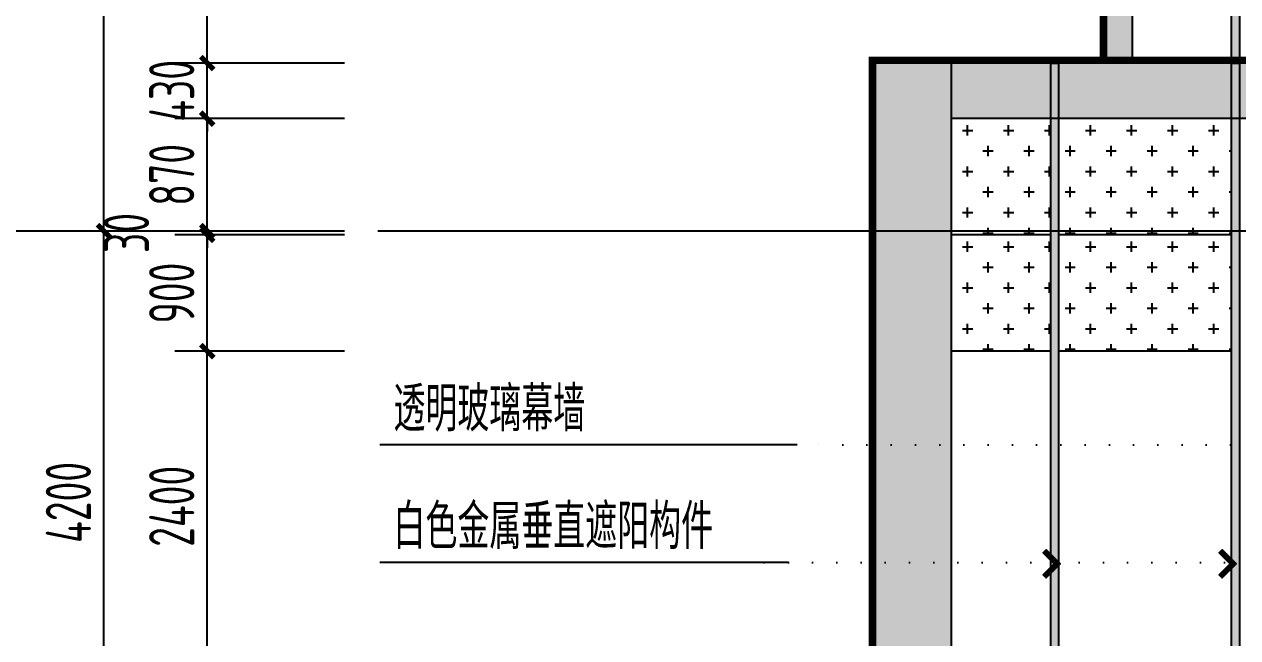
# Model space of a CAD drawing. Extents: x -863035 to 270371, y -8918 to 240488.
# Drawn here: x -391868 to -382475, y 40609 to 45356 of the extents above; entities that cross this region are included whole.
import ezdxf

# ---------------------------------------------------------------- set-up
doc = ezdxf.new("R2010")
doc.units = 0
doc.header["$LTSCALE"] = 1000
doc.header["$MEASUREMENT"] = 0
doc.linetypes.add('109-34 轴网$0$L1$0$$AUDIT_BAD_LTYPE1', pattern=[0])
doc.linetypes.add('DOT2', pattern=[0.125, 0, -0.125])
for name, color, linetype in [('01-标注_尺寸', 124, 'Continuous'), ('01-标注_标高', 200, 'Continuous'), ('01-标注_符号', 200, 'Continuous'), ('01-标注_轴线坐标', 132, 'Continuous'), ('02-TEXT_标注', 130, 'Continuous'), ('05-填充_156', 156, 'Continuous'), ('05-填充_18', 18, 'Continuous'), ('A-C_窗', 140, 'Continuous'), ('D_铝板', 181, 'Continuous'), ('E-立面', 255, 'Continuous'), ('E-立面轮廓', 241, 'Continuous')]:
    doc.layers.add(name, color=color, linetype=linetype)
doc.layers.add('04-不打印_辅助线', color=165, linetype='Continuous', plot=False)
doc.styles.add('_TCH_DIM', font='ROS1', dxfattribs={"width": 0.75, "bigfont": 'JD'})
doc.styles.add('_TCH_DIM_T3', font='ROS1', dxfattribs={"width": 0.75, "bigfont": 'JD'})
doc.styles.add('logo-3', font='', dxfattribs={"width": 0.8})
doc.styles.get('logo-3').set_extended_font_data('SimSun')
doc.dimstyles.new('_TCH_ARCH&&100', dxfattribs={"dimtxt": 350, "dimasz": 100, "dimexe": 250, "dimexo": 300, "dimgap": 100, "dimtad": 1, "dimdec": 0, "dimzin": 0, "dimdsep": 46, "dimtxsty": '_TCH_DIM_T3', "dimblk": 'ARCHTICK', "dimcen": 0.09, "dimclrt": 7, "dimazin": 2, "dimtfac": 1, "dimtdec": 0, "dimtix": 1, "dimtmove": 2, "dimatfit": 3, "dimfxl": 0, "dimtolj": 1, "dimtzin": 0, "dimarcsym": 0})
doc.dimstyles.new('副本 ISO-1', dxfattribs={"dimtxt": 2.5, "dimasz": 1.5, "dimexe": 1.25, "dimexo": 0.625, "dimtad": 1, "dimdec": 0, "dimtxsty": 'logo-3', "dimblk": 'ARCHTICK', "dimcen": 2.5, "dimdle": 1, "dimadec": 0, "dimazin": 0, "dimtfac": 1, "dimtdec": 0, "dimtix": 1, "dimtmove": 0, "dimatfit": 3, "dimldrblk": 'AR', "dimfxl": 0, "dimarcsym": 0})
pattern_1 = [(360, (24016.51, -108130.42), (158.75, 158.75), [79.375, -238.125]), (90, (24056.2, -108170.1), (-158.75, 158.75), [79.375, -238.125])]
pattern_2 = [(360, (24016.51, -107230.42), (158.75, 158.75), [79.375, -238.125]), (90, (24056.2, -107270.1), (-158.75, 158.75), [79.375, -238.125])]

# ---------------------------------------------------------------- blocks, each defined once
blk = doc.blocks.new('*U25')
at = {"layer": '05-填充_18'}
h = blk.add_hatch(color=256, dxfattribs=at)
h.dxf.hatch_style = 1
h.paths.add_polyline_path([(60, -10350), (0, -10350), (0, 310), (60, 310)])
blk.add_lwpolyline([(60, -10350), (0, -10350), (0, 310), (60, 310)], close=True)
blk = doc.blocks.new('*U26')
at = {"layer": '05-填充_18'}
h = blk.add_hatch(color=256, dxfattribs=at)
h.dxf.hatch_style = 1
h.paths.add_polyline_path([(60, -4390), (0, -4390), (0, 310), (60, 310)])
blk.add_lwpolyline([(60, -4390), (0, -4390), (0, 310), (60, 310)], close=True)
blk = doc.blocks.new('_ArchTick')
at = {"color": 0, "linetype": 'ByBlock', "const_width": 0.4}
blk.add_lwpolyline([(-0.5, -0.5), (0.5, 0.5)], dxfattribs=at)
blk = doc.blocks.new('*X7')
at = {"color": 0}
for p, q in [((-1012.3116, 1692.7221), (-1012.3116, 1692.7226)), ((-1012.3115, 1692.7227), (-1012.2838, 1692.7227)), ((-1012.3111, 1692.7217), (-1012.2828, 1692.7217)), ((-1012.3106, 1692.7211), (-1012.3106, 1692.7236)), ((-1012.3105, 1692.7237), (-1012.2848, 1692.7237)), ((-1012.3101, 1692.7207), (-1012.2818, 1692.7207)), ((-1012.3096, 1692.7201), (-1012.3096, 1692.7246)), ((-1012.3095, 1692.7247), (-1012.2858, 1692.7247)), ((-1012.3091, 1692.7197), (-1012.2808, 1692.7197)), ((-1012.3086, 1692.7191), (-1012.3086, 1692.7256)), ((-1012.3085, 1692.7257), (-1012.2868, 1692.7257)), ((-1012.3081, 1692.7187), (-1012.2798, 1692.7187)), ((-1012.3076, 1692.7181), (-1012.3076, 1692.7266)), ((-1012.3075, 1692.7267), (-1012.2878, 1692.7267)), ((-1012.3071, 1692.7177), (-1012.2788, 1692.7177)), ((-1012.3066, 1692.7171), (-1012.3066, 1692.7276)), ((-1012.3065, 1692.7277), (-1012.2888, 1692.7277)), ((-1012.3056, 1692.7161), (-1012.3056, 1692.7286)), ((-1012.3055, 1692.7287), (-1012.2898, 1692.7287)), ((-1012.3046, 1692.7151), (-1012.3046, 1692.7296)), ((-1012.3045, 1692.7297), (-1012.2908, 1692.7297)), ((-1012.3036, 1692.7141), (-1012.3036, 1692.7306)), ((-1012.3035, 1692.7307), (-1012.2918, 1692.7307)), ((-1012.3026, 1692.7131), (-1012.3026, 1692.7316)), ((-1012.3025, 1692.7317), (-1012.2928, 1692.7317)), ((-1012.3016, 1692.7121), (-1012.3016, 1692.7326)), ((-1012.3015, 1692.7327), (-1012.2938, 1692.7327)), ((-1012.3006, 1692.7111), (-1012.3006, 1692.7336)), ((-1012.3005, 1692.7337), (-1012.2948, 1692.7337)), ((-1012.2996, 1692.7101), (-1012.2996, 1692.7346)), ((-1012.2995, 1692.7347), (-1012.2958, 1692.7347)), ((-1012.2986, 1692.7091), (-1012.2986, 1692.7356)), ((-1012.2985, 1692.7357), (-1012.2968, 1692.7357)), ((-1012.2976, 1692.7081), (-1012.2976, 1692.7364)), ((-1012.2966, 1692.7071), (-1012.2966, 1692.7354)), ((-1012.2956, 1692.7061), (-1012.2956, 1692.7344)), ((-1012.2946, 1692.7051), (-1012.2946, 1692.7334)), ((-1012.2936, 1692.7041), (-1012.2936, 1692.7324)), ((-1012.2926, 1692.7031), (-1012.2926, 1692.7314)), ((-1012.2916, 1692.7021), (-1012.2916, 1692.7304)), ((-1012.2906, 1692.7011), (-1012.2906, 1692.7294)), ((-1012.2896, 1692.7001), (-1012.2896, 1692.7284)), ((-1012.2886, 1692.6991), (-1012.2886, 1692.7274)), ((-1012.2876, 1692.6981), (-1012.2876, 1692.7264)), ((-1012.2866, 1692.6971), (-1012.2866, 1692.7254)), ((-1012.2856, 1692.6961), (-1012.2856, 1692.7244)), ((-1012.2846, 1692.6951), (-1012.2846, 1692.7234)), ((-1012.2836, 1692.6941), (-1012.2836, 1692.7224)), ((-1012.2826, 1692.6931), (-1012.2826, 1692.7214)), ((-1012.2816, 1692.6921), (-1012.2816, 1692.7204)), ((-1012.2806, 1692.6911), (-1012.2806, 1692.7194)), ((-1012.2796, 1692.6901), (-1012.2796, 1692.7184)), ((-1012.2786, 1692.6891), (-1012.2786, 1692.7174)), ((-1012.3061, 1692.7167), (-1012.2778, 1692.7167)), ((-1012.3051, 1692.7157), (-1012.2768, 1692.7157)), ((-1012.3041, 1692.7147), (-1012.2758, 1692.7147)), ((-1012.3031, 1692.7137), (-1012.2748, 1692.7137)), ((-1012.3021, 1692.7127), (-1012.2738, 1692.7127)), ((-1012.3011, 1692.7117), (-1012.2728, 1692.7117)), ((-1012.3001, 1692.7107), (-1012.2718, 1692.7107)), ((-1012.2991, 1692.7097), (-1012.2708, 1692.7097)), ((-1012.2981, 1692.7087), (-1012.2698, 1692.7087)), ((-1012.2971, 1692.7077), (-1012.2688, 1692.7077)), ((-1012.2961, 1692.7067), (-1012.2678, 1692.7067)), ((-1012.2951, 1692.7057), (-1012.2668, 1692.7057)), ((-1012.2941, 1692.7047), (-1012.2658, 1692.7047)), ((-1012.2931, 1692.7037), (-1012.2648, 1692.7037)), ((-1012.2921, 1692.7027), (-1012.2638, 1692.7027)), ((-1012.2911, 1692.7017), (-1012.2628, 1692.7017)), ((-1012.2901, 1692.7007), (-1012.2618, 1692.7007)), ((-1012.2891, 1692.6997), (-1012.2608, 1692.6997)), ((-1012.2881, 1692.6987), (-1012.2598, 1692.6987)), ((-1012.2871, 1692.6977), (-1012.2588, 1692.6977)), ((-1012.2861, 1692.6967), (-1012.2578, 1692.6967)), ((-1012.2851, 1692.6957), (-1012.2568, 1692.6957)), ((-1012.2841, 1692.6947), (-1012.2558, 1692.6947)), ((-1012.2831, 1692.6937), (-1012.2548, 1692.6937)), ((-1012.2821, 1692.6927), (-1012.2538, 1692.6927)), ((-1012.2811, 1692.6917), (-1012.2528, 1692.6917)), ((-1012.2801, 1692.6907), (-1012.2518, 1692.6907)), ((-1012.2791, 1692.6897), (-1012.2508, 1692.6897)), ((-1012.2781, 1692.6887), (-1012.2498, 1692.6887)), ((-1012.2776, 1692.6881), (-1012.2776, 1692.7164)), ((-1012.2771, 1692.6877), (-1012.2488, 1692.6877)), ((-1012.2766, 1692.6871), (-1012.2766, 1692.7154)), ((-1012.2761, 1692.6867), (-1012.2478, 1692.6867)), ((-1012.2756, 1692.6861), (-1012.2756, 1692.7144)), ((-1012.2751, 1692.6857), (-1012.2468, 1692.6857)), ((-1012.2746, 1692.6851), (-1012.2746, 1692.7134)), ((-1012.2741, 1692.6847), (-1012.2458, 1692.6847)), ((-1012.2736, 1692.6841), (-1012.2736, 1692.7124)), ((-1012.2731, 1692.6837), (-1012.2448, 1692.6837)), ((-1012.2726, 1692.6831), (-1012.2726, 1692.7114)), ((-1012.2721, 1692.6827), (-1012.2438, 1692.6827)), ((-1012.2716, 1692.6821), (-1012.2716, 1692.7104)), ((-1012.2711, 1692.6817), (-1012.2428, 1692.6817)), ((-1012.2706, 1692.6811), (-1012.2706, 1692.7094)), ((-1012.2701, 1692.6807), (-1012.2418, 1692.6807)), ((-1012.2696, 1692.6801), (-1012.2696, 1692.7084)), ((-1012.2696, 1692.6597), (-1012.2413, 1692.6597)), ((-1012.2696, 1692.6314), (-1012.2696, 1692.6597)), ((-1012.2691, 1692.6797), (-1012.2408, 1692.6797)), ((-1012.2686, 1692.6791), (-1012.2686, 1692.7074)), ((-1012.2686, 1692.6607), (-1012.2403, 1692.6607)), ((-1012.2686, 1692.6324), (-1012.2686, 1692.6607)), ((-1012.2681, 1692.6787), (-1012.2398, 1692.6787)), ((-1012.2676, 1692.6781), (-1012.2676, 1692.7064)), ((-1012.2676, 1692.6617), (-1012.2393, 1692.6617)), ((-1012.2676, 1692.6334), (-1012.2676, 1692.6617)), ((-1012.2671, 1692.6777), (-1012.2388, 1692.6777)), ((-1012.2666, 1692.6771), (-1012.2666, 1692.7054)), ((-1012.2666, 1692.6627), (-1012.2383, 1692.6627)), ((-1012.2666, 1692.6344), (-1012.2666, 1692.6627)), ((-1012.2661, 1692.6767), (-1012.2378, 1692.6767)), ((-1012.2656, 1692.6761), (-1012.2656, 1692.7044)), ((-1012.2656, 1692.6637), (-1012.2373, 1692.6637)), ((-1012.2656, 1692.6354), (-1012.2656, 1692.6637)), ((-1012.2651, 1692.6757), (-1012.2368, 1692.6757)), ((-1012.2646, 1692.6751), (-1012.2646, 1692.7034)), ((-1012.2646, 1692.6647), (-1012.2363, 1692.6647)), ((-1012.2646, 1692.6364), (-1012.2646, 1692.6647)), ((-1012.2641, 1692.6747), (-1012.2358, 1692.6747)), ((-1012.2636, 1692.6741), (-1012.2636, 1692.7024)), ((-1012.2636, 1692.6657), (-1012.2353, 1692.6657)), ((-1012.2636, 1692.6374), (-1012.2636, 1692.6657)), ((-1012.2631, 1692.6737), (-1012.2348, 1692.6737)), ((-1012.2626, 1692.6731), (-1012.2626, 1692.7014)), ((-1012.2626, 1692.6667), (-1012.2343, 1692.6667)), ((-1012.2626, 1692.6384), (-1012.2626, 1692.6667)), ((-1012.2621, 1692.6727), (-1012.2338, 1692.6727)), ((-1012.2616, 1692.6721), (-1012.2616, 1692.7004)), ((-1012.2616, 1692.6677), (-1012.2333, 1692.6677)), ((-1012.2616, 1692.6394), (-1012.2616, 1692.6677)), ((-1012.2611, 1692.6717), (-1012.2328, 1692.6717)), ((-1012.2606, 1692.6711), (-1012.2606, 1692.6994)), ((-1012.2606, 1692.6687), (-1012.2323, 1692.6687)), ((-1012.2606, 1692.6404), (-1012.2606, 1692.6687)), ((-1012.2601, 1692.6707), (-1012.2318, 1692.6707)), ((-1012.2596, 1692.6701), (-1012.2596, 1692.6984)), ((-1012.2596, 1692.6697), (-1012.2313, 1692.6697)), ((-1012.2596, 1692.6414), (-1012.2596, 1692.6697)), ((-1012.2586, 1692.6424), (-1012.2586, 1692.6974)), ((-1012.2576, 1692.6434), (-1012.2576, 1692.6964)), ((-1012.2566, 1692.6444), (-1012.2566, 1692.6954)), ((-1012.2556, 1692.6454), (-1012.2556, 1692.6944)), ((-1012.2546, 1692.6464), (-1012.2546, 1692.6934)), ((-1012.2536, 1692.6474), (-1012.2536, 1692.6924)), ((-1012.2526, 1692.6484), (-1012.2526, 1692.6914)), ((-1012.2516, 1692.6494), (-1012.2516, 1692.6904)), ((-1012.2506, 1692.6504), (-1012.2506, 1692.6894)), ((-1012.2496, 1692.6514), (-1012.2496, 1692.6884)), ((-1012.2486, 1692.6524), (-1012.2486, 1692.6874)), ((-1012.2476, 1692.6534), (-1012.2476, 1692.6864)), ((-1012.2466, 1692.6544), (-1012.2466, 1692.6854)), ((-1012.2456, 1692.6554), (-1012.2456, 1692.6844)), ((-1012.2446, 1692.6564), (-1012.2446, 1692.6834)), ((-1012.2436, 1692.6574), (-1012.2436, 1692.6824)), ((-1012.2426, 1692.6584), (-1012.2426, 1692.6814)), ((-1012.2416, 1692.6594), (-1012.2416, 1692.6804)), ((-1012.2406, 1692.6604), (-1012.2406, 1692.6794)), ((-1012.2396, 1692.6614), (-1012.2396, 1692.6784)), ((-1012.2386, 1692.6624), (-1012.2386, 1692.6774)), ((-1012.2376, 1692.6634), (-1012.2376, 1692.6764)), ((-1012.2366, 1692.6644), (-1012.2366, 1692.6754)), ((-1012.2356, 1692.6654), (-1012.2356, 1692.6744)), ((-1012.2346, 1692.6664), (-1012.2346, 1692.6734)), ((-1012.2336, 1692.6674), (-1012.2336, 1692.6724)), ((-1012.2326, 1692.6684), (-1012.2326, 1692.6714)), ((-1012.2316, 1692.6694), (-1012.2316, 1692.6704)), ((-1012.3116, 1692.6177), (-1012.2833, 1692.6177)), ((-1012.3116, 1692.6172), (-1012.3116, 1692.6177)), ((-1012.3111, 1692.6167), (-1012.2843, 1692.6167)), ((-1012.3106, 1692.6187), (-1012.2823, 1692.6187)), ((-1012.3106, 1692.6162), (-1012.3106, 1692.6187)), ((-1012.3101, 1692.6157), (-1012.2853, 1692.6157)), ((-1012.3096, 1692.6197), (-1012.2813, 1692.6197)), ((-1012.3096, 1692.6152), (-1012.3096, 1692.6197)), ((-1012.3091, 1692.6147), (-1012.2863, 1692.6147)), ((-1012.3086, 1692.6207), (-1012.2803, 1692.6207)), ((-1012.3086, 1692.6142), (-1012.3086, 1692.6207)), ((-1012.3081, 1692.6137), (-1012.2873, 1692.6137)), ((-1012.3076, 1692.6217), (-1012.2793, 1692.6217)), ((-1012.3076, 1692.6132), (-1012.3076, 1692.6217)), ((-1012.3071, 1692.6127), (-1012.2883, 1692.6127)), ((-1012.3066, 1692.6227), (-1012.2783, 1692.6227)), ((-1012.3066, 1692.6122), (-1012.3066, 1692.6227)), ((-1012.3061, 1692.6117), (-1012.2893, 1692.6117)), ((-1012.3056, 1692.6237), (-1012.2773, 1692.6237)), ((-1012.3056, 1692.6112), (-1012.3056, 1692.6237)), ((-1012.3051, 1692.6107), (-1012.2903, 1692.6107)), ((-1012.3046, 1692.6247), (-1012.2763, 1692.6247)), ((-1012.3046, 1692.6102), (-1012.3046, 1692.6247)), ((-1012.3041, 1692.6097), (-1012.2913, 1692.6097)), ((-1012.3036, 1692.6257), (-1012.2753, 1692.6257)), ((-1012.3036, 1692.6092), (-1012.3036, 1692.6257)), ((-1012.3031, 1692.6087), (-1012.2923, 1692.6087)), ((-1012.3026, 1692.6267), (-1012.2743, 1692.6267)), ((-1012.3026, 1692.6082), (-1012.3026, 1692.6267)), ((-1012.3021, 1692.6077), (-1012.2933, 1692.6077)), ((-1012.3016, 1692.6277), (-1012.2733, 1692.6277)), ((-1012.3016, 1692.6072), (-1012.3016, 1692.6277)), ((-1012.3011, 1692.6067), (-1012.2943, 1692.6067)), ((-1012.3006, 1692.6287), (-1012.2723, 1692.6287)), ((-1012.3006, 1692.6062), (-1012.3006, 1692.6287)), ((-1012.3001, 1692.6057), (-1012.2953, 1692.6057)), ((-1012.2996, 1692.6297), (-1012.2713, 1692.6297)), ((-1012.2996, 1692.6052), (-1012.2996, 1692.6297)), ((-1012.2991, 1692.6047), (-1012.2963, 1692.6047)), ((-1012.2986, 1692.6307), (-1012.2703, 1692.6307)), ((-1012.2986, 1692.6042), (-1012.2986, 1692.6307)), ((-1012.2981, 1692.6037), (-1012.2973, 1692.6037)), ((-1012.2976, 1692.6317), (-1012.2693, 1692.6317)), ((-1012.2976, 1692.6034), (-1012.2976, 1692.6317)), ((-1012.2966, 1692.6327), (-1012.2683, 1692.6327)), ((-1012.2966, 1692.6044), (-1012.2966, 1692.6327)), ((-1012.2956, 1692.6337), (-1012.2673, 1692.6337)), ((-1012.2956, 1692.6054), (-1012.2956, 1692.6337)), ((-1012.2946, 1692.6347), (-1012.2663, 1692.6347)), ((-1012.2946, 1692.6064), (-1012.2946, 1692.6347)), ((-1012.2936, 1692.6357), (-1012.2653, 1692.6357)), ((-1012.2936, 1692.6074), (-1012.2936, 1692.6357)), ((-1012.2926, 1692.6367), (-1012.2643, 1692.6367)), ((-1012.2926, 1692.6084), (-1012.2926, 1692.6367)), ((-1012.2916, 1692.6377), (-1012.2633, 1692.6377)), ((-1012.2916, 1692.6094), (-1012.2916, 1692.6377)), ((-1012.2906, 1692.6387), (-1012.2623, 1692.6387)), ((-1012.2906, 1692.6104), (-1012.2906, 1692.6387)), ((-1012.2896, 1692.6397), (-1012.2613, 1692.6397)), ((-1012.2896, 1692.6114), (-1012.2896, 1692.6397)), ((-1012.2886, 1692.6407), (-1012.2603, 1692.6407)), ((-1012.2886, 1692.6124), (-1012.2886, 1692.6407)), ((-1012.2876, 1692.6417), (-1012.2593, 1692.6417)), ((-1012.2876, 1692.6134), (-1012.2876, 1692.6417)), ((-1012.2866, 1692.6427), (-1012.2583, 1692.6427)), ((-1012.2866, 1692.6144), (-1012.2866, 1692.6427)), ((-1012.2856, 1692.6437), (-1012.2573, 1692.6437)), ((-1012.2856, 1692.6154), (-1012.2856, 1692.6437)), ((-1012.2846, 1692.6447), (-1012.2563, 1692.6447)), ((-1012.2846, 1692.6164), (-1012.2846, 1692.6447)), ((-1012.2836, 1692.6457), (-1012.2553, 1692.6457)), ((-1012.2836, 1692.6174), (-1012.2836, 1692.6457)), ((-1012.2826, 1692.6467), (-1012.2543, 1692.6467)), ((-1012.2826, 1692.6184), (-1012.2826, 1692.6467)), ((-1012.2816, 1692.6477), (-1012.2533, 1692.6477)), ((-1012.2816, 1692.6194), (-1012.2816, 1692.6477)), ((-1012.2806, 1692.6487), (-1012.2523, 1692.6487)), ((-1012.2806, 1692.6204), (-1012.2806, 1692.6487)), ((-1012.2796, 1692.6497), (-1012.2513, 1692.6497)), ((-1012.2796, 1692.6214), (-1012.2796, 1692.6497)), ((-1012.2786, 1692.6507), (-1012.2503, 1692.6507)), ((-1012.2786, 1692.6224), (-1012.2786, 1692.6507)), ((-1012.2776, 1692.6517), (-1012.2493, 1692.6517)), ((-1012.2776, 1692.6234), (-1012.2776, 1692.6517)), ((-1012.2766, 1692.6527), (-1012.2483, 1692.6527)), ((-1012.2766, 1692.6244), (-1012.2766, 1692.6527)), ((-1012.2756, 1692.6537), (-1012.2473, 1692.6537)), ((-1012.2756, 1692.6254), (-1012.2756, 1692.6537)), ((-1012.2746, 1692.6547), (-1012.2463, 1692.6547)), ((-1012.2746, 1692.6264), (-1012.2746, 1692.6547)), ((-1012.2736, 1692.6557), (-1012.2453, 1692.6557)), ((-1012.2736, 1692.6274), (-1012.2736, 1692.6557)), ((-1012.2726, 1692.6567), (-1012.2443, 1692.6567)), ((-1012.2726, 1692.6284), (-1012.2726, 1692.6567)), ((-1012.2716, 1692.6577), (-1012.2433, 1692.6577)), ((-1012.2716, 1692.6294), (-1012.2716, 1692.6577)), ((-1012.2706, 1692.6587), (-1012.2423, 1692.6587)), ((-1012.2706, 1692.6304), (-1012.2706, 1692.6587))]:
    blk.add_line(p, q, dxfattribs=at)
blk = doc.blocks.new('A-ARROW')
blk.add_lwpolyline([(0.0808, 0.0525), (0.0666, 0.0666), (0, 0), (0.0666, -0.0666), (0.0808, -0.0525), (0.0283, 0)], close=True)
at = {"rotation": 180}
blk.add_blockref('*X7', (-1012.2311, 1692.6699), dxfattribs=at)
blk = doc.blocks.new('AR')
at = {"xscale": -21.59999999986031, "yscale": 21.59999999999127, "zscale": 21.6, "rotation": 359.9999997162888}
blk.add_blockref('A-ARROW', (0, 0), dxfattribs=at)
blk = doc.blocks.new('*D2252')
at = {"layer": '01-标注_轴线坐标', "color": 0, "lineweight": -2, "transparency": 16777216}
for p, q in [((6327.2, -6618.3), (5014.2, -6618.3)), ((5264.2, -10818.3), (5264.2, -6618.3)), ((6327.2, -10818.3), (5014.2, -10818.3))]:
    blk.add_line(p, q, dxfattribs=at)
at = {"layer": 'Defpoints', "color": 0, "transparency": 16777216}
for p in [(5264.2, -6618.3), (6627.2, -6618.3), (6627.2, -10818.3)]:
    blk.add_point(p, dxfattribs=at)
at = {"layer": '01-标注_轴线坐标', "color": 0, "lineweight": -2, "transparency": 16777216, "xscale": 100, "yscale": 100, "zscale": 100}
for p, rotation in [((5264.2, -6618.3), 90), ((5264.2, -10818.3), 270)]:
    blk.add_blockref('_ArchTick', p, dxfattribs=dict(at, rotation=rotation))
at = {"layer": '01-标注_轴线坐标', "color": 7, "transparency": 16777216, "insert": (4989.2, -8718.3), "char_height": 350, "attachment_point": 5, "rotation": 90, "style": '_TCH_DIM_T3'}
blk.add_mtext('\\A1;4200', dxfattribs=at)
blk = doc.blocks.new('*D2253')
at = {"layer": '01-标注_轴线坐标', "color": 0, "lineweight": -2, "transparency": 16777216}
for p, q in [((6327.2, -10818.3), (5014.2, -10818.3)), ((5264.2, -15018.3), (5264.2, -10818.3)), ((6327.2, -15018.3), (5014.2, -15018.3))]:
    blk.add_line(p, q, dxfattribs=at)
at = {"layer": 'Defpoints', "color": 0, "transparency": 16777216}
for p in [(5264.2, -10818.3), (6627.2, -10818.3), (6627.2, -15018.3)]:
    blk.add_point(p, dxfattribs=at)
at = {"layer": '01-标注_轴线坐标', "color": 0, "lineweight": -2, "transparency": 16777216, "xscale": 100, "yscale": 100, "zscale": 100}
for p, rotation in [((5264.2, -10818.3), 90), ((5264.2, -15018.3), 270)]:
    blk.add_blockref('_ArchTick', p, dxfattribs=dict(at, rotation=rotation))
at = {"layer": '01-标注_轴线坐标', "color": 7, "transparency": 16777216, "insert": (4989.2, -12918.3), "char_height": 350, "attachment_point": 5, "rotation": 90, "style": '_TCH_DIM_T3'}
blk.add_mtext('\\A1;4200', dxfattribs=at)
blk = doc.blocks.new('*D2270')
at = {"layer": '01-标注_尺寸', "color": 0, "lineweight": -2, "transparency": 16777216}
for p, q in [((7127.2, -7548.3), (5814.2, -7548.3)), ((6064.2, -9518.3), (6064.2, -7548.3)), ((7127.2, -9518.3), (5814.2, -9518.3))]:
    blk.add_line(p, q, dxfattribs=at)
at = {"layer": 'Defpoints', "color": 0, "transparency": 16777216}
for p in [(6064.2, -7548.3), (7427.2, -7548.3), (7427.2, -9518.3)]:
    blk.add_point(p, dxfattribs=at)
at = {"layer": '01-标注_尺寸', "color": 0, "lineweight": -2, "transparency": 16777216, "xscale": 100, "yscale": 100, "zscale": 100}
for p, rotation in [((6064.2, -7548.3), 90), ((6064.2, -9518.3), 270)]:
    blk.add_blockref('_ArchTick', p, dxfattribs=dict(at, rotation=rotation))
at = {"layer": '01-标注_尺寸', "color": 7, "transparency": 16777216, "insert": (5789.2, -8533.3), "char_height": 350, "attachment_point": 5, "rotation": 90, "style": '_TCH_DIM_T3'}
blk.add_mtext('\\A1;1970', dxfattribs=at)
blk = doc.blocks.new('*D2271')
at = {"layer": '01-标注_尺寸', "color": 0, "lineweight": -2, "transparency": 16777216}
for p, q in [((6064.2, -9518.3), (6064.2, -9418.3)), ((7127.2, -9518.3), (5814.2, -9518.3)), ((6064.2, -9948.3), (6064.2, -9518.3)), ((7127.2, -9948.3), (5814.2, -9948.3)), ((6064.2, -9948.3), (6064.2, -10048.3))]:
    blk.add_line(p, q, dxfattribs=at)
at = {"layer": 'Defpoints', "color": 0, "transparency": 16777216}
for p in [(6064.2, -9518.3), (7427.2, -9518.3), (7427.2, -9948.3)]:
    blk.add_point(p, dxfattribs=at)
at = {"layer": '01-标注_尺寸', "color": 0, "lineweight": -2, "transparency": 16777216, "xscale": 100, "yscale": 100, "zscale": 100}
for p, rotation in [((6064.2, -9518.3), 270), ((6064.2, -9948.3), 90)]:
    blk.add_blockref('_ArchTick', p, dxfattribs=dict(at, rotation=rotation))
at = {"layer": '01-标注_尺寸', "color": 7, "transparency": 16777216, "insert": (5789.2, -9733.3), "char_height": 350, "attachment_point": 5, "rotation": 90, "style": '_TCH_DIM_T3'}
blk.add_mtext('\\A1;430', dxfattribs=at)
blk = doc.blocks.new('*D2272')
at = {"layer": '01-标注_尺寸', "color": 0, "lineweight": -2, "transparency": 16777216}
for p, q in [((7127.2, -9948.3), (5814.2, -9948.3)), ((6064.2, -10818.3), (6064.2, -9948.3)), ((7127.2, -10818.3), (5814.2, -10818.3))]:
    blk.add_line(p, q, dxfattribs=at)
at = {"layer": 'Defpoints', "color": 0, "transparency": 16777216}
for p in [(6064.2, -9948.3), (7427.2, -9948.3), (7427.2, -10818.3)]:
    blk.add_point(p, dxfattribs=at)
at = {"layer": '01-标注_尺寸', "color": 0, "lineweight": -2, "transparency": 16777216, "xscale": 100, "yscale": 100, "zscale": 100}
for p, rotation in [((6064.2, -9948.3), 90), ((6064.2, -10818.3), 270)]:
    blk.add_blockref('_ArchTick', p, dxfattribs=dict(at, rotation=rotation))
at = {"layer": '01-标注_尺寸', "color": 7, "transparency": 16777216, "insert": (5789.2, -10383.3), "char_height": 350, "attachment_point": 5, "rotation": 90, "style": '_TCH_DIM_T3'}
blk.add_mtext('\\A1;870', dxfattribs=at)
blk = doc.blocks.new('*D2273')
at = {"layer": '01-标注_尺寸', "color": 0, "lineweight": -2, "transparency": 16777216}
for p, q in [((6064.2, -10818.3), (6064.2, -10718.3)), ((7127.2, -10818.3), (5814.2, -10818.3)), ((7127.2, -10848.3), (5814.2, -10848.3)), ((6064.2, -10848.3), (6064.2, -10818.3)), ((6064.2, -10848.3), (6064.2, -10948.3))]:
    blk.add_line(p, q, dxfattribs=at)
at = {"layer": 'Defpoints', "color": 0, "transparency": 16777216}
for p in [(6064.2, -10818.3), (7427.2, -10818.3), (7427.2, -10848.3)]:
    blk.add_point(p, dxfattribs=at)
at = {"layer": '01-标注_尺寸', "color": 0, "lineweight": -2, "transparency": 16777216, "xscale": 100, "yscale": 100, "zscale": 100}
for p, rotation in [((6064.2, -10818.3), 270), ((6064.2, -10848.3), 90)]:
    blk.add_blockref('_ArchTick', p, dxfattribs=dict(at, rotation=rotation))
at = {"layer": '01-标注_尺寸', "color": 7, "transparency": 16777216, "insert": (5439.2, -10833.3), "char_height": 350, "attachment_point": 5, "rotation": 90, "style": '_TCH_DIM_T3'}
blk.add_mtext('\\A1;30', dxfattribs=at)
blk = doc.blocks.new('*D2274')
at = {"layer": '01-标注_尺寸', "color": 0, "lineweight": -2, "transparency": 16777216}
for p, q in [((7127.2, -10848.3), (5814.2, -10848.3)), ((6064.2, -11748.3), (6064.2, -10848.3)), ((7127.2, -11748.3), (5814.2, -11748.3))]:
    blk.add_line(p, q, dxfattribs=at)
at = {"layer": 'Defpoints', "color": 0, "transparency": 16777216}
for p in [(6064.2, -10848.3), (7427.2, -10848.3), (7427.2, -11748.3)]:
    blk.add_point(p, dxfattribs=at)
at = {"layer": '01-标注_尺寸', "color": 0, "lineweight": -2, "transparency": 16777216, "xscale": 100, "yscale": 100, "zscale": 100}
for p, rotation in [((6064.2, -10848.3), 90), ((6064.2, -11748.3), 270)]:
    blk.add_blockref('_ArchTick', p, dxfattribs=dict(at, rotation=rotation))
at = {"layer": '01-标注_尺寸', "color": 7, "transparency": 16777216, "insert": (5789.2, -11298.3), "char_height": 350, "attachment_point": 5, "rotation": 90, "style": '_TCH_DIM_T3'}
blk.add_mtext('\\A1;900', dxfattribs=at)
blk = doc.blocks.new('*D2275')
at = {"layer": '01-标注_尺寸', "color": 0, "lineweight": -2, "transparency": 16777216}
for p, q in [((7127.2, -11748.3), (5814.2, -11748.3)), ((6064.2, -14148.3), (6064.2, -11748.3)), ((7127.2, -14148.3), (5814.2, -14148.3))]:
    blk.add_line(p, q, dxfattribs=at)
at = {"layer": 'Defpoints', "color": 0, "transparency": 16777216}
for p in [(6064.2, -11748.3), (7427.2, -11748.3), (7427.2, -14148.3)]:
    blk.add_point(p, dxfattribs=at)
at = {"layer": '01-标注_尺寸', "color": 0, "lineweight": -2, "transparency": 16777216, "xscale": 100, "yscale": 100, "zscale": 100}
for p, rotation in [((6064.2, -11748.3), 90), ((6064.2, -14148.3), 270)]:
    blk.add_blockref('_ArchTick', p, dxfattribs=dict(at, rotation=rotation))
at = {"layer": '01-标注_尺寸', "color": 7, "transparency": 16777216, "insert": (5789.2, -12948.3), "char_height": 350, "attachment_point": 5, "rotation": 90, "style": '_TCH_DIM_T3'}
blk.add_mtext('\\A1;2400', dxfattribs=at)
blk = doc.blocks.new('lghjuytd')
at = {"layer": '05-填充_156'}
h = blk.add_hatch(dxfattribs=at)
h.set_pattern_fill('CROSS', color=136, scale=100, angle=180)
h.set_pattern_definition(pattern_2)
h.paths.add_polyline_path([(12593.5, -9948.3), (11823.5, -9948.3), (11823.5, -10848.3), (12593.5, -10848.3)])
h = blk.add_hatch(dxfattribs=at)
h.set_pattern_fill('CROSS', color=136, scale=100, angle=180)
h.set_pattern_definition(pattern_2)
h.paths.add_polyline_path([(13993.5, -9948.3), (12653.5, -9948.3), (12653.5, -10848.3), (13993.5, -10848.3)])
h = blk.add_hatch(dxfattribs=at)
h.set_pattern_fill('CROSS', color=136, scale=100, angle=180)
h.set_pattern_definition(pattern_1)
h.paths.add_polyline_path([(12593.5, -10848.3), (11823.5, -10848.3), (11823.5, -11748.3), (12593.5, -11748.3)])
h = blk.add_hatch(dxfattribs=at)
h.set_pattern_fill('CROSS', color=136, scale=100, angle=180)
h.set_pattern_definition(pattern_1)
h.paths.add_polyline_path([(13993.5, -10848.3), (12653.5, -10848.3), (12653.5, -11748.3), (13993.5, -11748.3)])
at = {"layer": '05-填充_18'}
h = blk.add_hatch(color=256, dxfattribs=at)
h.dxf.hatch_style = 1
h.paths.add_polyline_path([(13223.5, -4818.3), (13023.5, -4818.3), (13023.5, -9518.3), (13223.5, -9518.3)])
h = blk.add_hatch(color=256, dxfattribs=at)
h.dxf.hatch_style = 1
h.paths.add_polyline_path([(11823.5, -9518.3), (11233.5, -9518.3), (11233.5, -20178.3), (11823.5, -20178.3)])
h = blk.add_hatch(color=256, dxfattribs=at)
h.dxf.hatch_style = 1
h.paths.add_polyline_path([(11823.5, -9518.3), (11823.5, -9948.3), (26023.5, -9948.3), (26023.5, -9518.3)])
at = {"layer": '01-标注_标高'}
blk.add_line((5214.8, -10818.3), (3414.8, -10818.3), dxfattribs=at)
at = {"layer": '01-标注_符号'}
for p, q in [((10630, -12473.7), (7400.4, -12473.7)), ((10563, -13384), (7400.4, -13384))]:
    blk.add_line(p, q, dxfattribs=at)
at = {"layer": '04-不打印_辅助线'}
blk.add_lwpolyline([(67010, -10818.3), (7385.4, -10818.3)], dxfattribs=at)
at = {"layer": 'A-C_窗'}
for points in [[(12593.5, -10848.3), (11823.5, -10848.3)], [(13993.5, -10848.3), (12653.5, -10848.3)], [(12593.5, -11748.3), (11823.5, -11748.3)], [(13993.5, -11748.3), (12653.5, -11748.3)]]:
    blk.add_lwpolyline(points, dxfattribs=at)
at = {"layer": 'E-立面', "linetype": '109-34 轴网$0$L1$0$$AUDIT_BAD_LTYPE1'}
blk.add_line((11823.5, -9518.3), (11823.5, -20178.3), dxfattribs=at)
for points in [[(23853.5, -4818.3), (13023.5, -4818.3), (13023.5, -9518.3)], [(13223.5, -4818.3), (13223.5, -9518.3)], [(26023.5, -9948.3), (11823.5, -9948.3)]]:
    blk.add_lwpolyline(points, dxfattribs=at)
blk.add_lwpolyline([(26223.5, -20178.3), (26223.5, -9518.3), (11233.5, -9518.3), (11233.5, -20178.3)], close=True, dxfattribs=at)
at = {"layer": 'E-立面轮廓', "const_width": 50}
blk.add_lwpolyline([(23853.5, -5293.3), (23853.5, -4793.3), (12998.5, -4793.3), (12998.5, -9518.3)], dxfattribs=at)
blk.add_lwpolyline([(26248.5, -20203.3), (26248.5, -9493.3), (11208.5, -9493.3), (11208.5, -20203.3)], close=True, dxfattribs=at)
at = {"layer": '01-标注_符号', "color": 51, "linetype": 'DOT2', "ltscale": 1.5, "xscale": 75, "yscale": 75, "zscale": 75}
for p in [(12666, -13392.4), (14028.3, -13392.4)]:
    blk.add_blockref('AR', p, dxfattribs=at)
at = {"layer": 'D_铝板'}
for name, p in [('*U26', (13993.5, -5128.2)), ('*U25', (12593.5, -9828.2)), ('*U25', (13993.5, -9828.2))]:
    blk.add_blockref(name, p, dxfattribs=at)
at = {"layer": '02-TEXT_标注', "style": '_TCH_DIM', "width": 0.75}
for s, p in [('透明玻璃幕墙', (7505.4, -12368.7)), ('白色金属垂直遮阳构件', (7505.4, -13279))]:
    blk.add_text(s, height=347.29, dxfattribs=at).set_placement(p)
at = {"layer": '01-标注_尺寸'}
for p1, p2, picture, middle in [((7427.2, -9518.3), (7427.2, -7548.3), '*D2270', (5789.2, -8533.3)), ((7427.2, -9948.3), (7427.2, -9518.3), '*D2271', (5789.2, -9733.3)), ((7427.2, -10818.3), (7427.2, -9948.3), '*D2272', (5789.2, -10383.3)), ((7427.2, -11748.3), (7427.2, -10848.3), '*D2274', (5789.2, -11298.3)), ((7427.2, -14148.3), (7427.2, -11748.3), '*D2275', (5789.2, -12948.3))]:
    dim = blk.add_aligned_dim(p1=p1, p2=p2, distance=1363, dimstyle='_TCH_ARCH&&100', dxfattribs=at)
    dim.commit()
    dim.dimension.update_dxf_attribs({"geometry": picture, "text_midpoint": middle})
dim = blk.add_linear_dim(base=(6064.2, -10818.3), p1=(7427.2, -10848.3), p2=(7427.2, -10818.3), angle=90, dimstyle='_TCH_ARCH&&100', dxfattribs=at)
dim.commit()
dim.dimension.update_dxf_attribs({"geometry": '*D2273', "text_midpoint": (5439.2, -10833.3), "dimtype": 161})
at = {"layer": '01-标注_轴线坐标'}
for p1, p2, picture, middle in [((6627.2, -10818.3), (6627.2, -6618.3), '*D2252', (4989.2, -8718.3)), ((6627.2, -15018.3), (6627.2, -10818.3), '*D2253', (4989.2, -12918.3))]:
    dim = blk.add_aligned_dim(p1=p1, p2=p2, distance=1363, dimstyle='_TCH_ARCH&&100', dxfattribs=at)
    dim.commit()
    dim.dimension.update_dxf_attribs({"geometry": picture, "text_midpoint": middle})
at = {"layer": '01-标注_符号', "color": 51, "linetype": 'DOT2', "ltscale": 1.5}
for points in [[(14923.1, -12473.7), (10630, -12473.7)], [(62715.2, -13384), (10048.5, -13384)]]:
    blk.add_leader(points, dimstyle='副本 ISO-1', override={"dimasz": 75, "dimtad": 0}, dxfattribs=at)

msp = doc.modelspace()

# ---------------------------------------------------------------- block references
msp.add_blockref('lghjuytd', (-396516, 54574.5))

doc.saveas('drawing.dxf')
